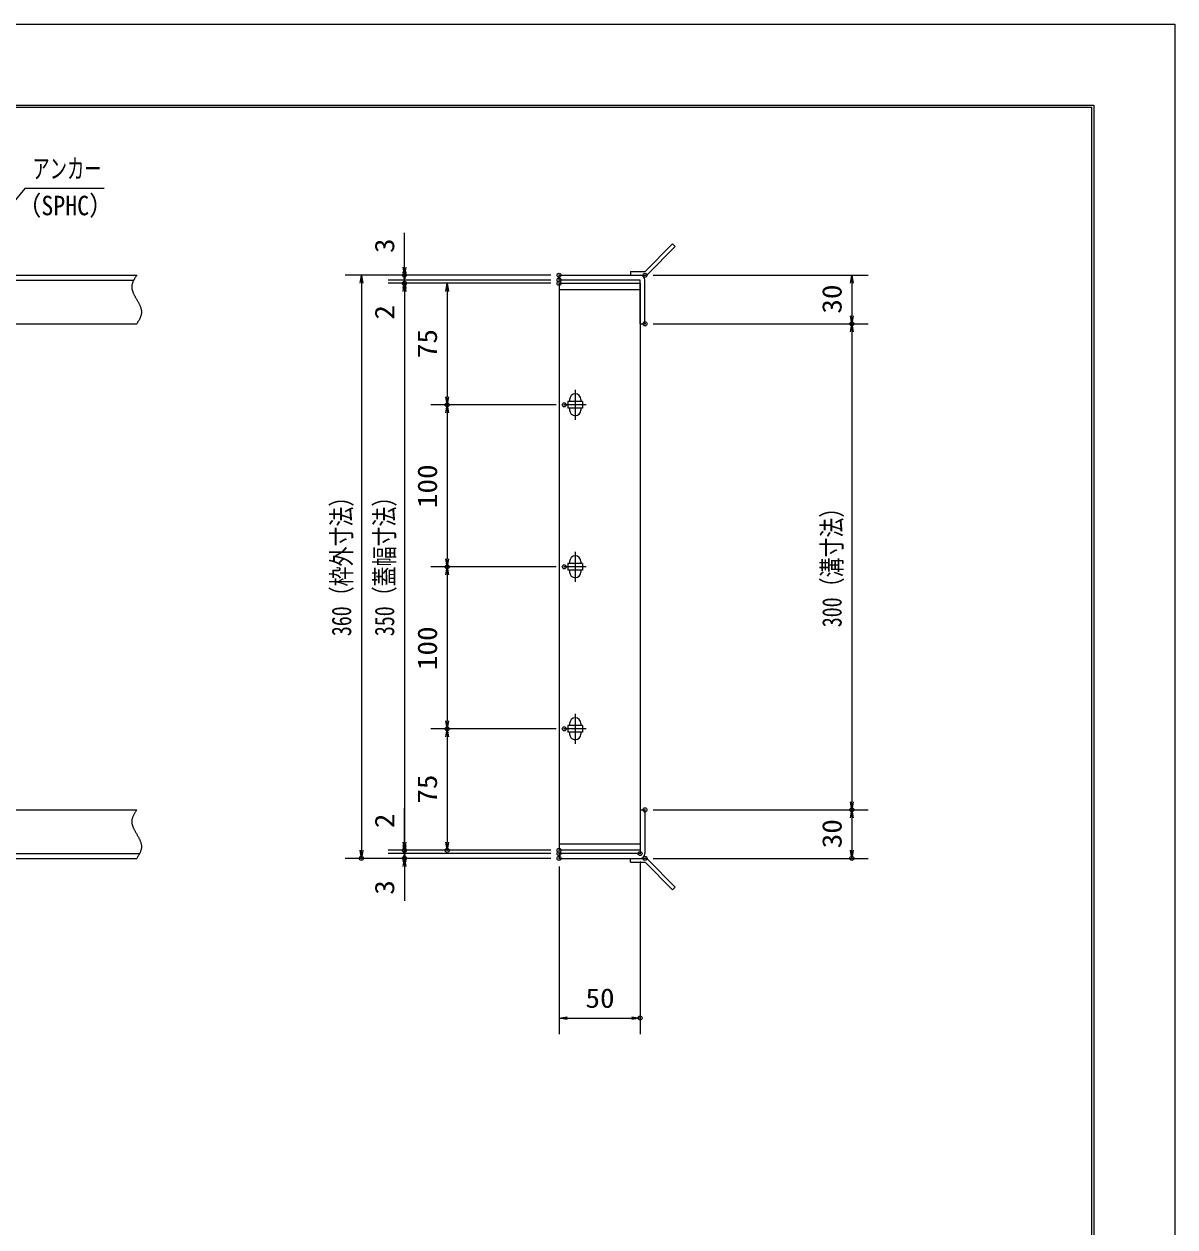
# Model space of a CAD drawing. Units: millimetres, scale not verified. Extents: x -1050 to 1050, y -742 to 742.
# Drawn here: x 340 to 1050, y 0 to 742 of the extents above; entities that cross this region are included whole.
import ezdxf
from ezdxf.enums import TextEntityAlignment as Align

# ---------------------------------------------------------------- set-up
doc = ezdxf.new("R2010")
doc.units = ezdxf.units.MM
doc.header["$LTSCALE"] = 5
doc.header["$PDMODE"] = 32
doc.header["$PDSIZE"] = 2.5
doc.linetypes.add('CHAIN1', pattern=[8, 5, -1, 1, -1])
doc.linetypes.add('DOUBLE_CHAIN1', pattern=[8.8, 5, -1, 0.6, -0.6, 0.6, -1])
for name, color, linetype, lineweight in [('0-0_7-図\u3000枠', 4, 'Continuous', 9), ('0-1_寸法注釈', 2, 'Continuous', 9), ('0-2_0', 2, 'Continuous', 9), ('0-3_DEFPOINTS', 134, 'Continuous', 9), ('0-4_蓋', 5, 'Continuous', 9), ('0-6_想像線', 134, 'DOUBLE_CHAIN1', 9), ('0-7_中心線', 6, 'CHAIN1', 9), ('0-8_アンカー', 7, 'Continuous', 9), ('0-9_枠', 7, 'Continuous', 9)]:
    doc.layers.add(name, color=color, linetype=linetype, lineweight=lineweight)
doc.styles.add('ＭＳ ゴシック', font='')
doc.styles.get('ＭＳ ゴシック').set_extended_font_data('MS Gothic')

# ---------------------------------------------------------------- blocks, each defined once
blk = doc.blocks.new('_OPEN')
at = {"layer": '0-2_0'}
blk.add_line((0, 0), (-5, 0), dxfattribs=at)
blk.add_lwpolyline([(-5, 0.833), (0, 0), (-5, -0.833)], dxfattribs=at)
blk = doc.blocks.new('A$C4F066A7F')
at = {"layer": '0-8_アンカー'}
for p, q in [((0, 96.52), (45.24, 96.52)), ((0, 85.02), (0, 96.52)), ((0, 85.02), (45.24, 85.02)), ((130.26, 0), (45.24, 85.02)), ((138.39, 8.13), (53.37, 93.15)), ((138.39, 8.13), (130.26, 0))]:
    blk.add_line(p, q, dxfattribs=at)
blk.add_arc((45.24, 85.02), 11.5, 45, 90, dxfattribs=at)
blk = doc.blocks.new('A$C6EB770D1')
at = {"layer": '0-8_アンカー'}
for p, q in [((130.257, 96.52), (45.237, 11.5)), ((138.388, 88.388), (53.368, 3.368)), ((138.388, 88.388), (130.257, 96.52)), ((0, 11.5), (45.237, 11.5)), ((0, 11.5), (0, 0)), ((0, 0), (45.237, 0))]:
    blk.add_line(p, q, dxfattribs=at)
blk.add_arc((45.237, 11.5), 11.5, 270, 315, dxfattribs=at)

msp = doc.modelspace()

# ---------------------------------------------------------------- linework, layer by layer
at = {"layer": '0-0_7-図\u3000枠'}
for p in [(-973.75, 691.25), (998.75, -691.25)]:
    msp.add_line(p, (998.75, 691.25), dxfattribs=at)
msp.add_lwpolyline([(-975, 692.5), (1000, 692.5), (1000, -692.5)], dxfattribs=at)
at = {"layer": '0-1_寸法注釈'}
for p, q in [((574.681, 592.475), (574.681, 613.588)), ((574.681, 589.475), (574.681, 594.475)), ((665.063, 587.475), (538.149, 587.475)), ((665.063, 587.475), (564.681, 587.475)), ((574.681, 584.475), (574.681, 587.475)), ((728.11, 587.475), (860.677, 587.475)), ((548.149, 582.475), (548.149, 232.475)), ((665.063, 584.475), (564.681, 584.475)), ((665.063, 584.475), (564.681, 584.475)), ((665.063, 582.475), (564.681, 582.475)), ((665.063, 582.475), (564.681, 582.475)), ((574.681, 584.475), (574.681, 582.475)), ((574.681, 579.475), (574.681, 574.475)), ((665.063, 582.475), (591.062, 582.475)), ((850.677, 582.475), (850.677, 562.475)), ((574.681, 577.475), (574.681, 556.362)), ((574.681, 577.475), (574.681, 237.475)), ((601.062, 577.475), (601.062, 512.475)), ((728.11, 557.475), (860.677, 557.475)), ((728.11, 557.475), (860.677, 557.475)), ((850.677, 552.475), (850.677, 262.475)), ((668.253, 507.475), (591.062, 507.475)), ((668.253, 507.475), (591.062, 507.475)), ((601.062, 502.475), (601.062, 412.475)), ((668.253, 407.475), (591.062, 407.475)), ((668.253, 407.475), (591.062, 407.475)), ((601.062, 402.475), (601.062, 312.475)), ((668.253, 307.475), (591.062, 307.475)), ((668.253, 307.475), (591.062, 307.475)), ((601.062, 302.475), (601.062, 237.475)), ((574.681, 237.475), (574.681, 258.588)), ((728.063, 257.475), (860.677, 257.475)), ((728.063, 257.475), (860.677, 257.475)), ((850.677, 252.475), (850.677, 232.475)), ((574.681, 235.475), (574.681, 240.475)), ((665.063, 232.475), (564.681, 232.475)), ((665.063, 232.475), (564.681, 232.475)), ((665.063, 230.475), (564.681, 230.475)), ((665.063, 230.475), (564.681, 230.475)), ((574.681, 230.475), (574.681, 232.475)), ((574.681, 230.475), (574.681, 227.475)), ((665.063, 232.475), (591.062, 232.475)), ((665.063, 227.475), (538.149, 227.475)), ((665.063, 227.475), (564.681, 227.475)), ((574.681, 225.475), (574.681, 220.475)), ((720.063, 225.475), (720.063, 118.953)), ((728.11, 227.475), (860.677, 227.475)), ((574.681, 222.475), (574.681, 201.362)), ((670.063, 222.475), (670.063, 118.953)), ((675.063, 128.953), (715.063, 128.953))]:
    msp.add_line(p, q, dxfattribs=at)
msp.add_lwpolyline([(389.478, 640.968), (340.425, 640.968), (312.702, 607.538)], dxfattribs=at)
at = {"layer": '0-3_DEFPOINTS'}
msp.add_lwpolyline([(-1050, -742.5), (-1050, 742.5), (1050, 742.5), (1050, -742.5)], close=True, dxfattribs=at)
for p in [(574.681, 587.475), (670.063, 587.475), (723.11, 587.475), (574.681, 582.475), (670.063, 584.475), (670.063, 582.475), (723.11, 557.475), (850.677, 557.475), (601.062, 507.475), (673.253, 507.475), (601.062, 407.475), (673.253, 407.475), (601.062, 307.475), (673.253, 307.475), (723.063, 257.475), (850.677, 257.475), (574.681, 232.475), (601.062, 232.475), (670.063, 232.475), (670.063, 230.475), (670.063, 230.475), (720.063, 230.475), (548.149, 227.475), (574.681, 227.475), (670.063, 227.475), (723.11, 227.475), (850.677, 227.475), (720.063, 128.953)]:
    msp.add_point(p, dxfattribs=at)
at = {"layer": '0-4_蓋'}
for p, q in [((670.063, 582.475), (670.063, 232.475)), ((670.063, 582.475), (720.063, 582.475)), ((720.063, 578.475), (670.063, 578.475)), ((675.563, 509.475), (675.563, 505.475)), ((684.563, 509.475), (675.563, 509.475)), ((684.563, 505.475), (675.563, 505.475)), ((676.563, 510.725), (676.563, 509.475)), ((676.563, 505.475), (676.563, 504.225)), ((683.563, 510.725), (683.563, 509.475)), ((683.563, 505.475), (683.563, 504.225)), ((684.563, 509.475), (684.563, 505.475)), ((676.563, 410.725), (676.563, 409.475)), ((683.563, 410.725), (683.563, 409.475)), ((684.563, 409.475), (684.563, 405.475)), ((684.563, 405.475), (675.563, 405.475)), ((676.563, 405.475), (676.563, 404.225)), ((683.563, 405.475), (683.563, 404.225)), ((675.563, 309.475), (675.563, 305.475)), ((684.563, 309.475), (675.563, 309.475)), ((684.563, 305.475), (675.563, 305.475)), ((676.563, 310.725), (676.563, 309.475)), ((676.563, 305.475), (676.563, 304.225)), ((683.563, 310.725), (683.563, 309.475)), ((683.563, 305.475), (683.563, 304.225)), ((684.563, 309.475), (684.563, 305.475)), ((670.063, 236.475), (720.063, 236.475))]:
    msp.add_line(p, q, dxfattribs=at)
for points in [[(720.063, 582.475), (720.063, 232.475), (670.063, 232.475)], [(684.563, 409.475), (675.563, 409.475), (675.563, 405.475)]]:
    msp.add_lwpolyline(points, dxfattribs=at)
for centre, start, end in [((680.063, 510.725), 0, 180), ((680.063, 504.225), 180, 0), ((680.063, 410.725), 0, 180), ((680.063, 404.225), 180, 0), ((680.063, 310.725), 0, 180), ((680.063, 304.225), 180, 0)]:
    msp.add_arc(centre, 3.5, start, end, dxfattribs=at)
at = {"layer": '0-4_蓋', "color": 7}
for p in [(670.063, 582.475), (670.063, 232.475)]:
    msp.add_point(p, dxfattribs=at)
at = {"layer": '0-6_想像線'}
for points in [[(409.55, 587.475), (409.359, 587.182), (409.169, 586.888), (408.98, 586.595), (408.792, 586.301), (408.608, 586.007), (408.427, 585.714), (408.249, 585.42), (408.076, 585.126), (407.909, 584.831), (407.747, 584.537), (407.592, 584.242), (407.443, 583.947), (407.303, 583.652), (407.171, 583.357), (407.048, 583.061), (406.935, 582.765), (406.832, 582.468), (406.741, 582.172), (406.661, 581.874), (406.593, 581.577), (406.538, 581.279), (406.497, 580.98), (406.47, 580.681), (406.458, 580.381), (406.46, 580.081), (406.476, 579.781), (406.505, 579.48), (406.547, 579.178), (406.601, 578.876), (406.666, 578.574), (406.743, 578.272), (406.829, 577.969), (406.926, 577.665), (407.032, 577.362), (407.147, 577.058), (407.27, 576.753), (407.401, 576.449), (407.538, 576.144), (407.683, 575.839)], [(407.683, 575.839), (407.833, 575.534), (407.989, 575.229), (408.15, 574.923), (408.316, 574.617), (408.485, 574.312), (408.657, 574.006), (408.833, 573.7), (409.01, 573.394), (409.189, 573.087), (409.369, 572.781), (409.55, 572.475), (409.55, 572.475)], [(411.417, 569.111), (411.267, 569.416), (411.111, 569.721), (410.95, 570.027), (410.784, 570.333), (410.615, 570.638), (410.443, 570.944), (410.267, 571.25), (410.09, 571.556), (409.911, 571.863), (409.731, 572.169), (409.55, 572.475)], [(409.55, 557.475), (409.741, 557.768), (409.931, 558.062), (410.12, 558.355), (410.308, 558.649), (410.492, 558.943), (410.673, 559.236), (410.851, 559.53), (411.024, 559.824), (411.191, 560.119), (411.353, 560.413), (411.508, 560.708), (411.657, 561.003), (411.797, 561.298), (411.929, 561.593), (412.052, 561.889), (412.165, 562.185), (412.268, 562.481), (412.359, 562.778), (412.439, 563.076), (412.507, 563.373), (412.562, 563.671), (412.603, 563.97), (412.63, 564.269), (412.642, 564.569), (412.64, 564.869), (412.624, 565.169), (412.595, 565.47), (412.553, 565.772), (412.499, 566.074), (412.434, 566.376), (412.357, 566.678), (412.271, 566.981), (412.174, 567.285), (412.068, 567.588), (411.953, 567.892), (411.83, 568.197), (411.699, 568.501), (411.562, 568.806), (411.417, 569.111)], [(409.55, 257.475), (409.359, 257.182), (409.169, 256.888), (408.98, 256.595), (408.792, 256.301), (408.608, 256.007), (408.427, 255.714), (408.249, 255.42), (408.076, 255.126), (407.909, 254.831), (407.747, 254.537), (407.592, 254.242), (407.443, 253.947), (407.303, 253.652), (407.171, 253.357), (407.048, 253.061), (406.935, 252.765), (406.832, 252.468), (406.741, 252.172), (406.661, 251.874), (406.593, 251.577), (406.538, 251.279), (406.497, 250.98), (406.47, 250.681), (406.458, 250.381), (406.46, 250.081), (406.476, 249.781), (406.505, 249.48), (406.547, 249.178), (406.601, 248.876), (406.666, 248.574), (406.743, 248.272), (406.829, 247.969), (406.926, 247.665), (407.032, 247.362), (407.147, 247.058), (407.27, 246.753), (407.401, 246.449), (407.538, 246.144), (407.683, 245.839)], [(407.683, 245.839), (407.833, 245.534), (407.989, 245.229), (408.15, 244.923), (408.316, 244.617), (408.485, 244.312), (408.657, 244.006), (408.833, 243.7), (409.01, 243.394), (409.189, 243.087), (409.369, 242.781), (409.55, 242.475)], [(411.417, 239.111), (411.267, 239.416), (411.111, 239.721), (410.95, 240.027), (410.784, 240.333), (410.615, 240.638), (410.443, 240.944), (410.267, 241.25), (410.09, 241.556), (409.911, 241.863), (409.731, 242.169), (409.55, 242.475)], [(409.55, 227.475), (409.741, 227.768), (409.931, 228.062), (410.12, 228.355), (410.308, 228.649), (410.492, 228.943), (410.673, 229.236), (410.851, 229.53), (411.024, 229.824), (411.191, 230.119), (411.353, 230.413), (411.508, 230.708), (411.657, 231.003), (411.797, 231.298), (411.929, 231.593), (412.052, 231.889), (412.165, 232.185), (412.268, 232.481), (412.359, 232.778), (412.439, 233.076), (412.507, 233.373), (412.562, 233.671), (412.603, 233.97), (412.63, 234.269), (412.642, 234.569), (412.64, 234.869), (412.624, 235.169), (412.595, 235.47), (412.553, 235.772), (412.499, 236.074), (412.434, 236.376), (412.357, 236.678), (412.271, 236.981), (412.174, 237.285), (412.068, 237.588), (411.953, 237.892), (411.83, 238.197), (411.699, 238.501), (411.562, 238.806), (411.417, 239.111)]]:
    msp.add_lwpolyline(points, dxfattribs=at)
at = {"layer": '0-7_中心線'}
for p, q in [((680.063, 516.775), (680.063, 498.175)), ((686.872, 507.475), (673.253, 507.475)), ((680.063, 416.775), (680.063, 398.175)), ((686.872, 407.475), (673.253, 407.475)), ((680.063, 316.775), (680.063, 298.175)), ((686.872, 307.475), (673.253, 307.475))]:
    msp.add_line(p, q, dxfattribs=at)
at = {"layer": '0-9_枠'}
for p, q in [((-795.45, 587.475), (409.55, 587.475)), ((670.063, 584.475), (670.063, 587.475)), ((670.063, 587.475), (720.063, 587.475)), ((-792.45, 584.475), (407.714, 584.475)), ((720.063, 584.475), (670.063, 584.475)), ((720.063, 557.475), (720.063, 584.475)), ((723.063, 557.475), (723.063, 584.475)), ((204.55, 557.475), (409.55, 557.475)), ((720.063, 557.475), (723.063, 557.475)), ((204.55, 257.475), (409.55, 257.475)), ((720.063, 257.475), (723.063, 257.475)), ((720.063, 257.475), (720.063, 230.475)), ((723.063, 257.475), (723.063, 230.475)), ((-792.45, 230.475), (411.386, 230.475)), ((720.063, 230.475), (670.063, 230.475)), ((-795.45, 227.475), (409.55, 227.475))]:
    msp.add_line(p, q, dxfattribs=at)
msp.add_lwpolyline([(670.063, 230.475), (670.063, 227.475), (720.063, 227.475)], dxfattribs=at)
for centre, start, end in [((720.063, 584.475), 0, 90), ((720.063, 230.475), 270, 0)]:
    msp.add_arc(centre, 3, start, end, dxfattribs=at)

# ---------------------------------------------------------------- block references
at = {"layer": '0-1_寸法注釈'}
for p, rotation in [((548.149, 587.475), 90), ((574.681, 587.475), 270), ((574.681, 584.475), 270), ((850.677, 587.475), 90), ((574.681, 584.475), 90), ((574.681, 582.475), 90), ((574.681, 582.475), 90), ((601.062, 582.475), 90), ((850.677, 557.475), 270), ((850.677, 557.475), 90), ((601.062, 507.475), 270), ((601.062, 507.475), 90), ((601.062, 407.475), 270), ((601.062, 407.475), 90), ((601.062, 307.475), 270), ((601.062, 307.475), 90), ((850.677, 257.475), 270), ((850.677, 257.475), 90), ((548.149, 227.475), 270), ((574.681, 232.475), 270), ((574.681, 232.475), 270), ((574.681, 230.475), 270), ((574.681, 230.475), 90), ((601.062, 232.475), 270), ((850.677, 227.475), 270), ((574.681, 227.475), 90), ((670.063, 128.953), 180)]:
    msp.add_blockref('_OPEN', p, dxfattribs=dict(at, rotation=rotation))
msp.add_blockref('_OPEN', (720.063, 128.953), dxfattribs=at)
at = {"layer": '0-8_アンカー', "xscale": 0.2, "yscale": 0.2}
for name, p in [('A$C6EB770D1', (714.063, 587.475)), ('A$C4F066A7F', (714.063, 208.171))]:
    msp.add_blockref(name, p, dxfattribs=at)

# ---------------------------------------------------------------- texts
at = {"layer": '0-1_寸法注釈', "color": 7, "style": 'ＭＳ ゴシック'}
for s, height, width, p in [('アンカー', 12.02, 0.65, (345.202, 643.655)), ('（SPHC）', 12.03, 0.9, (335.929, 620.865)), ('50', 12.02, 1.1, (686.329, 131.64))]:
    msp.add_text(s, height=height, dxfattribs=dict(at, width=width)).set_placement(p, align=Align.BOTTOM_LEFT)
for s, height, width, p in [('3', 12.02, 1.1, (571.994, 601.165)), ('30', 12.02, 1.1, (847.99, 563.742)), ('2', 12.02, 1.1, (571.994, 560.052)), ('75', 12.02, 1.1, (598.375, 536.242)), ('100', 12.02, 1.1, (598.375, 443.72)), ('360（枠外寸法）', 12.03, 0.75, (545.462, 364.682)), ('350（蓋幅寸法）', 12.03, 0.75, (571.994, 364.682)), ('300（溝寸法）', 12.03, 0.75, (847.99, 370.184)), ('100', 12.02, 1.1, (598.375, 343.72)), ('75', 12.02, 1.1, (598.375, 261.242)), ('2', 12.02, 1.1, (571.994, 246.165)), ('30', 12.02, 1.1, (847.99, 233.742)), ('3', 12.02, 1.1, (571.994, 205.052))]:
    msp.add_text(s, height=height, rotation=90, dxfattribs=dict(at, width=width)).set_placement(p, align=Align.BOTTOM_LEFT)

doc.saveas('drawing.dxf')
